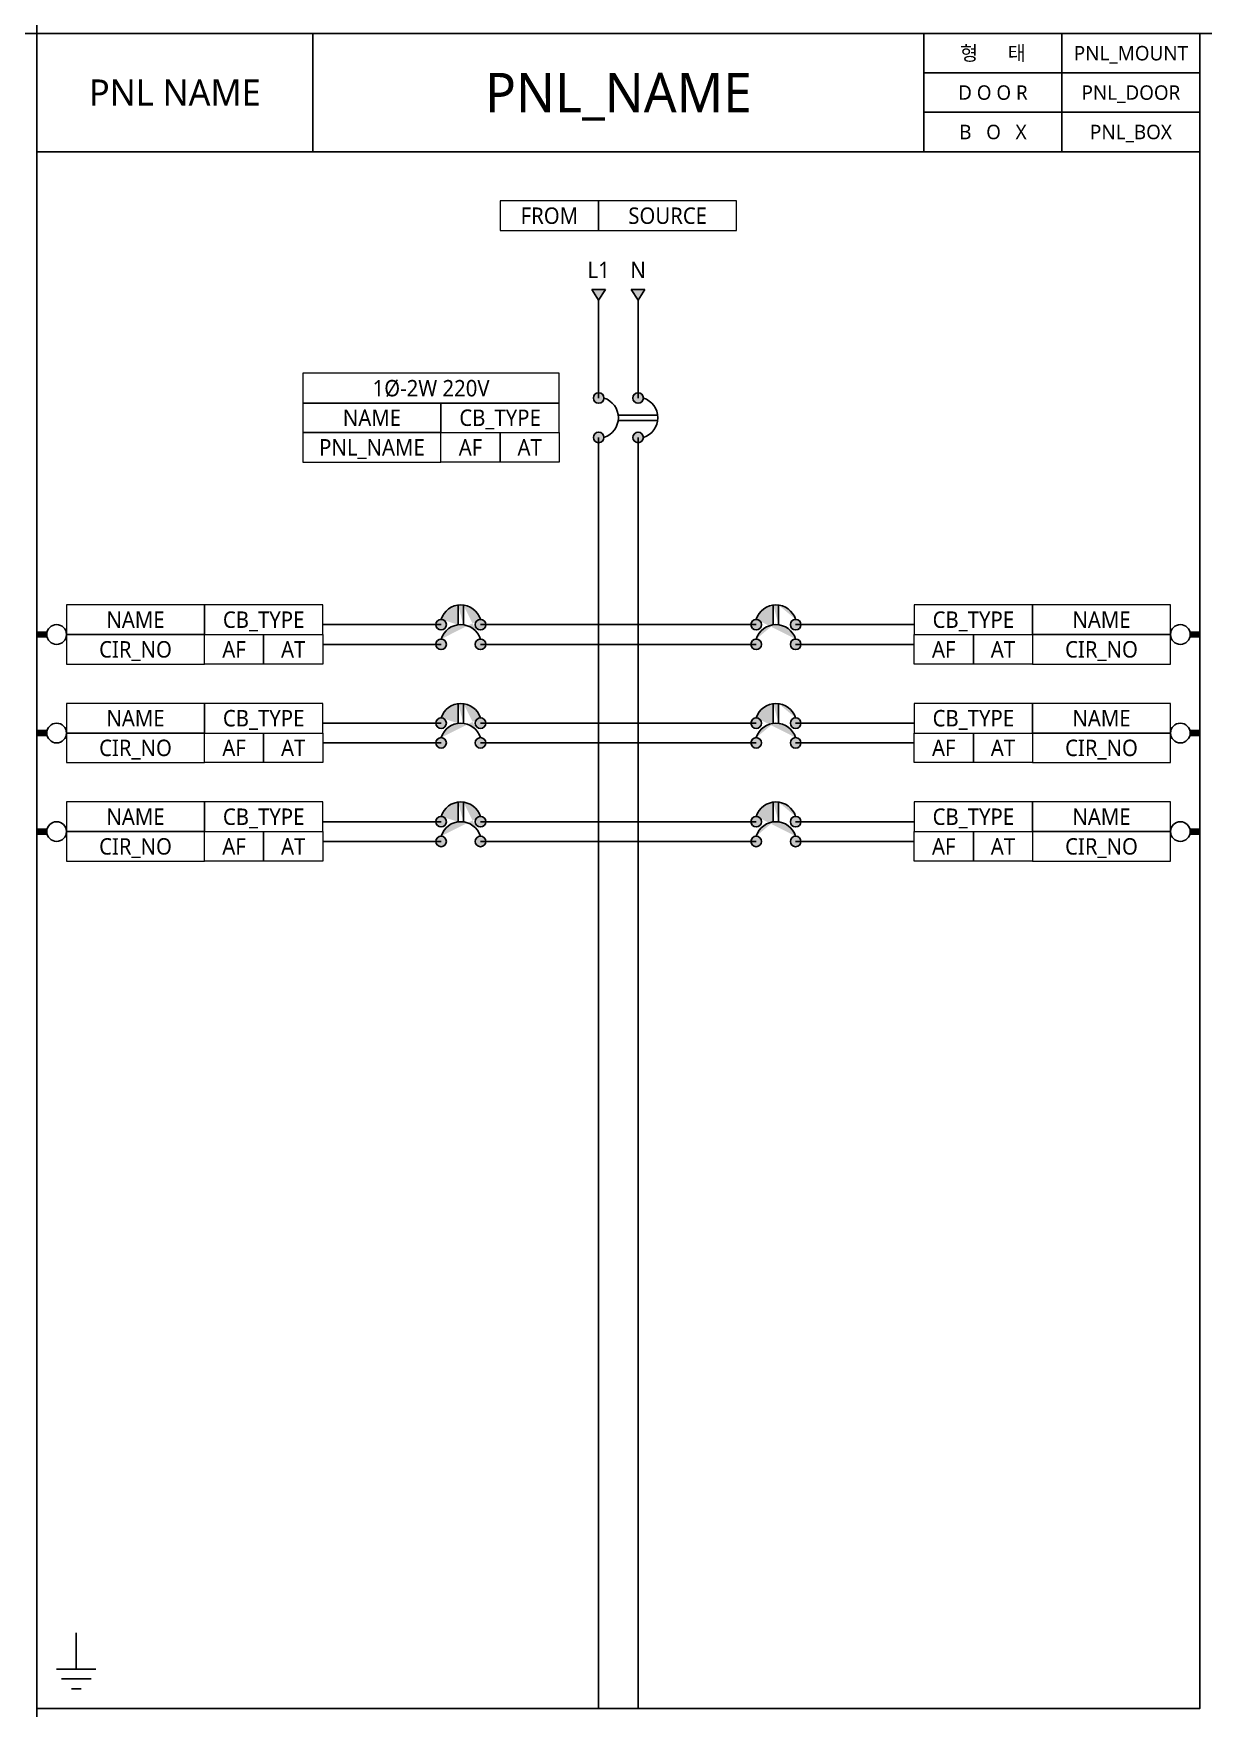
# Model space of a CAD drawing. Header units: millimetres. Extents: x 181373 to 190275, y 60358 to 73108.
import ezdxf
from ezdxf.enums import TextEntityAlignment as Align

# ---------------------------------------------------------------- set-up
doc = ezdxf.new("R2010")
doc.units = ezdxf.units.MM
for name, color, linetype in [('1', 1, 'Continuous'), ('5', 2, 'Continuous'), ('BUS_L1', 2, 'Continuous'), ('BUS_N', 3, 'Continuous'), ('SYMB', 2, 'Continuous'), ('TXT', 7, 'Continuous')]:
    doc.layers.add(name, color=color, linetype=linetype)
doc.layers.add('2', color=4, linetype='Continuous', lineweight=5)
doc.styles.add('맑은고딕', font='malgun.ttf')

# ---------------------------------------------------------------- blocks, each defined once
blk = doc.blocks.new('earth-panel')
at = {"layer": 'SYMB'}
for p, q in [((0, 426), (0, 150)), ((150, 150), (-150, 150)), ((113, 75), (-113, 75)), ((37, 0), (-37, 0))]:
    blk.add_line(p, q, dxfattribs=at)
blk = doc.blocks.new('PANEL_NAME')
at = {"layer": '5', "color": 2, "ltscale": 0.001}
blk.add_line((4996, 900), (7626, 900), dxfattribs=at)
at = {"layer": '5', "color": 2}
for points in [[(2100, 900), (0, 900), (0, 0), (2100, 0)], [(2100, 900), (2100, 0), (6750, 0), (6750, 900)], [(7800, 900), (6750, 900), (6750, 600), (7800, 600)], [(7800, 900), (8850, 900), (8850, 600), (7800, 600)], [(7800, 600), (6750, 600), (6750, 300), (7800, 300)], [(7800, 600), (8850, 600), (8850, 300), (7800, 300)], [(7800, 300), (6750, 300), (6750, 0), (7800, 0)], [(7800, 300), (8850, 300), (8850, 0), (7800, 0)]]:
    blk.add_lwpolyline(points, close=True, dxfattribs=at)
at = {"layer": 'TXT', "color": 7, "linetype": 'Continuous', "lineweight": -2, "style": '맑은고딕'}
for s, p in [('형      태', (7275, 750)), ('D O O R', (7275, 450)), ('B   O   X', (7275, 150))]:
    blk.add_text(s, height=110, dxfattribs=at).set_placement(p, align=Align.MIDDLE_CENTER)
at = {"layer": 'TXT', "color": 7, "style": '맑은고딕'}
blk.add_text('PNL NAME', height=200, dxfattribs=at).set_placement((1050, 450), align=Align.MIDDLE_CENTER)
for tag, height, p in [('PNL_MOUNT', 110, (8325, 750)), ('PNL_NAME', 300, (4425, 450)), ('PNL_DOOR', 110, (8325, 450)), ('PNL_BOX', 110, (8325, 150))]:
    blk.add_attdef(tag, text='', height=height, dxfattribs=at).set_placement(p, align=Align.MIDDLE_CENTER)
blk = doc.blocks.new('input-line')
at = {"layer": 'SYMB'}
for p, q in [((-52, 80), (52, 80)), ((-52, 80), (0, 0)), ((52, 80), (0, 0))]:
    blk.add_line(p, q, dxfattribs=at)
blk = doc.blocks.new('MAIN_BREAKER_1')
at = {"transparency": 33554687}
h = blk.add_hatch(color=2, dxfattribs=at)
h.dxf.hatch_style = 1
h.paths.add_polyline_path([(300, 1045), (248, 1125), (352, 1125)])
h.paths.add_polyline_path([(0, 1045), (-52, 1125), (52, 1125)])
h = blk.add_hatch(color=2, dxfattribs=at)
h.dxf.hatch_style = 1
edge = h.paths.add_edge_path()
edge.add_arc((300, 300), 40.2, 0, 360)
edge = h.paths.add_edge_path()
edge.add_arc((0, 300), 40.2, 0, 360)
edge = h.paths.add_edge_path()
edge.add_arc((300, 0), 40.2, 0, 360)
edge = h.paths.add_edge_path()
edge.add_arc((0, 0), 40.2, 0, 360)
at = {"layer": '2', "color": 4}
for points in [[(-750, 1575), (0, 1575), (0, 1800), (-750, 1800)], [(0, 1575), (1050, 1575), (1050, 1800), (0, 1800)], [(-2250, 262), (-300, 262), (-300, 488), (-2250, 488)], [(-2250, 38), (-1200, 38), (-1200, 262), (-2250, 262)], [(-1200, 38), (-300, 38), (-300, 262), (-1200, 262)], [(-2250, -188), (-1200, -188), (-1200, 38), (-2250, 38)], [(-750, -188), (-1200, -188), (-1200, 38), (-750, 38)], [(-300, -188), (-750, -188), (-750, 38), (-300, 38)]]:
    blk.add_lwpolyline(points, close=True, dxfattribs=at)
at = {"layer": 'BUS_L1'}
blk.add_line((0, 1045), (0, 300), dxfattribs=at)
at = {"layer": 'BUS_N'}
blk.add_line((300, 1045), (300, 300), dxfattribs=at)
at = {"layer": 'SYMB', "color": 4}
for p, q in [((150, 170), (449, 170)), ((150, 130), (449, 130))]:
    blk.add_line(p, q, dxfattribs=at)
at = {"layer": 'SYMB'}
for centre in [(0, 300), (300, 300), (0, 0), (300, 0)]:
    blk.add_circle(centre, 40.2, dxfattribs=at)
for centre in [(-7, 150), (293, 150)]:
    blk.add_arc(centre, 157, 287.5984, 72.4016, dxfattribs=at)
for p in [(0, 1045), (300, 1045)]:
    blk.add_blockref('input-line', p, dxfattribs=at)
at = {"layer": 'TXT', "color": 7, "linetype": 'Continuous', "lineweight": -2, "style": '맑은고딕', "width": 0.95}
for s, p in [('FROM', (-375, 1688)), ('1Ø-2W 220V', (-1275, 375)), ('NAME', (-1725, 150))]:
    blk.add_text(s, height=125, dxfattribs=at).set_placement(p, align=Align.MIDDLE_CENTER)
for s, p in [('L1', (0, 1275)), ('N', (300, 1275))]:
    blk.add_text(s, height=125, dxfattribs=at).set_placement(p, align=Align.MIDDLE)
at = {"layer": 'TXT', "color": 7, "style": '맑은고딕', "width": 0.95}
for tag, p in [('SOURCE', (525, 1688)), ('CB_TYPE', (-750, 150)), ('PNL_NAME', (-1725, -75)), ('AF', (-975, -75)), ('AT', (-525, -75))]:
    blk.add_attdef(tag, text='', height=125, dxfattribs=at).set_placement(p, align=Align.MIDDLE_CENTER)
blk = doc.blocks.new('p2cb')
at = {"layer": 'SYMB', "color": 4}
for p, q in [((-20, 74), (-20, 224)), ((20, 74), (20, 224))]:
    blk.add_line(p, q, dxfattribs=at)
at = {"layer": 'SYMB'}
for centre in [(-150, 75), (150, 75), (-150, -75), (150, -75)]:
    blk.add_circle(centre, 40.2, dxfattribs=at)
for centre in [(0, 68), (0, -82)]:
    blk.add_arc(centre, 157, 17.5984, 162.4016, dxfattribs=at)
blk = doc.blocks.new('1P2W_LEFT_BRANCH_BREAKER_1')
at = {"transparency": 33554687}
h = blk.add_hatch(color=2, dxfattribs=at)
h.dxf.hatch_style = 1
edge = h.paths.add_edge_path()
edge.add_arc((-901, -150), 40.2, 0, 360)
edge = h.paths.add_edge_path()
edge.add_arc((-1201, -150), 40.2, 0, 360)
edge = h.paths.add_edge_path()
edge.add_arc((-901, 0), 40.2, 0, 360)
edge = h.paths.add_edge_path()
edge.add_arc((-1201, 0), 40.2, 0, 360)
edge = h.paths.add_edge_path()
edge.add_arc((-1051, -7), 157, 17.5984, 162.4016)
edge.add_line((-1071, -1), (-1071, 149))
edge.add_line((-1031, -1), (-1031, 149))
edge.add_arc((-1051, -157), 157, 17.5984, 162.4016)
at = {"layer": '1', "color": 1}
for p, q in [((-1201, 0), (-2101, 0)), ((-901, 0), (0, 0)), ((-1201, -150), (-2101, -150)), ((-901, -150), (300, -150))]:
    blk.add_line(p, q, dxfattribs=at)
at = {"layer": '2', "color": 4}
for points in [[(-4051, -75), (-3001, -75), (-3001, 150), (-4051, 150)], [(-3001, -75), (-2101, -75), (-2101, 150), (-3001, 150)], [(-4051, -300), (-3001, -300), (-3001, -75), (-4051, -75)], [(-2551, -300), (-3001, -300), (-3001, -75), (-2551, -75)], [(-2101, -300), (-2551, -300), (-2551, -75), (-2101, -75)]]:
    blk.add_lwpolyline(points, close=True, dxfattribs=at)
at = {"layer": 'SYMB', "color": 3, "const_width": 50}
blk.add_lwpolyline([(-4201, -75), (-4277, -75)], dxfattribs=at)
at = {"layer": 'SYMB', "color": 3}
blk.add_circle((-4126, -75), 75, dxfattribs=at)
at = {"layer": 'SYMB'}
blk.add_blockref('p2cb', (-1051, -75), dxfattribs=at)
at = {"layer": 'TXT', "linetype": 'Continuous', "lineweight": -2, "style": '맑은고딕', "width": 0.95}
blk.add_text('NAME', height=125, dxfattribs=at).set_placement((-3526, 38), align=Align.MIDDLE_CENTER)
at = {"layer": 'TXT', "color": 7, "style": '맑은고딕', "width": 0.95}
for tag, p in [('CB_TYPE', (-2551, 38)), ('CIR_NO', (-3526, -188)), ('AF', (-2776, -188)), ('AT', (-2326, -188))]:
    blk.add_attdef(tag, text='', height=125, dxfattribs=at).set_placement(p, align=Align.MIDDLE_CENTER)
blk = doc.blocks.new('1P2W_RIGHT_BRANCH_BREAKER_1')
at = {"transparency": 33554687}
h = blk.add_hatch(color=2, dxfattribs=at)
h.dxf.hatch_style = 1
edge = h.paths.add_edge_path()
edge.add_arc((1497, -150), 40.2, 0, 360)
edge = h.paths.add_edge_path()
edge.add_arc((1197, -150), 40.2, 0, 360)
edge = h.paths.add_edge_path()
edge.add_arc((1497, 0), 40.2, 0, 360)
edge = h.paths.add_edge_path()
edge.add_arc((1197, 0), 40.2, 0, 360)
edge = h.paths.add_edge_path()
edge.add_arc((1347, -7), 157, 17.5984, 162.4016)
edge.add_arc((1347, -157), 157, 17.5984, 162.4016)
edge.add_line((1327, -1), (1327, 149))
edge.add_line((1367, -1), (1367, 149))
at = {"layer": '1', "color": 1}
for p, q in [((0, 0), (1197, 0)), ((2399, 0), (1497, 0)), ((300, -150), (1197, -150)), ((2399, -150), (1497, -150))]:
    blk.add_line(p, q, dxfattribs=at)
at = {"layer": '2', "color": 4}
for points in [[(2399, -75), (3299, -75), (3299, 150), (2399, 150)], [(3299, -75), (4349, -75), (4349, 150), (3299, 150)], [(2849, -300), (2399, -300), (2399, -75), (2849, -75)], [(3299, -300), (2849, -300), (2849, -75), (3299, -75)], [(3299, -300), (4349, -300), (4349, -75), (3299, -75)]]:
    blk.add_lwpolyline(points, close=True, dxfattribs=at)
at = {"layer": 'SYMB', "color": 3, "const_width": 50}
blk.add_lwpolyline([(4499, -75), (4575, -75)], dxfattribs=at)
at = {"layer": 'SYMB', "color": 3}
blk.add_circle((4424, -75), 75, dxfattribs=at)
at = {"layer": 'SYMB'}
blk.add_blockref('p2cb', (1347, -75), dxfattribs=at)
at = {"layer": 'TXT', "linetype": 'Continuous', "lineweight": -2, "style": '맑은고딕', "width": 0.95}
blk.add_text('NAME', height=125, dxfattribs=at).set_placement((3824, 38), align=Align.MIDDLE_CENTER)
at = {"layer": 'TXT', "color": 7, "style": '맑은고딕', "width": 0.95}
for tag, p in [('CB_TYPE', (2849, 38)), ('AF', (2624, -188)), ('AT', (3074, -188)), ('CIR_NO', (3824, -188))]:
    blk.add_attdef(tag, text='', height=125, dxfattribs=at).set_placement(p, align=Align.MIDDLE_CENTER)

msp = doc.modelspace()

# ---------------------------------------------------------------- linework, layer by layer
at = {"layer": '5', "color": 3}
msp.add_lwpolyline([(190248, 72208), (181398, 72208), (181398, 60358), (190248, 60358)], close=True, dxfattribs=at)
at = {"layer": 'BUS_L1'}
msp.add_line((185673, 70033), (185673, 60358), dxfattribs=at)
at = {"layer": 'BUS_N'}
msp.add_line((185973, 70033), (185973, 60358), dxfattribs=at)
at = {"layer": 'Defpoints', "color": 2}
for direction in [(-1, 0), (0, 1)]:
    msp.add_xline((181398, 73108), direction, dxfattribs=at)

# ---------------------------------------------------------------- block references
at = {"layer": 'SYMB', "color": 2}
ref = msp.add_blockref('PANEL_NAME', (181398, 72208), dxfattribs=at)
ref.add_attrib('PNL_BOX', 'PNL_BOX', dxfattribs={"layer": 'TXT', "color": 2, "height": 110, "style": '맑은고딕'}).set_placement((189723, 72358), align=Align.MIDDLE_CENTER)
ref.add_attrib('PNL_DOOR', 'PNL_DOOR', dxfattribs={"layer": 'TXT', "color": 2, "height": 110, "style": '맑은고딕'}).set_placement((189723, 72658), align=Align.MIDDLE_CENTER)
ref.add_attrib('PNL_MOUNT', 'PNL_MOUNT', dxfattribs={"layer": 'TXT', "color": 2, "height": 110, "style": '맑은고딕'}).set_placement((189723, 72958), align=Align.MIDDLE_CENTER)
ref.add_attrib('PNL_NAME', 'PNL_NAME', dxfattribs={"layer": 'TXT', "color": 2, "height": 300, "style": '맑은고딕'}).set_placement((185823, 72658), align=Align.MIDDLE_CENTER)
for name, p, values in [('MAIN_BREAKER_1', (185673, 70033), {'AF': 'AF', 'AT': 'AT', 'CB_TYPE': 'CB_TYPE', 'PNL_NAME': 'PNL_NAME', 'SOURCE': 'SOURCE'}), ('1P2W_LEFT_BRANCH_BREAKER_1', (185675, 68608), {'AT': 'AT', 'AF': 'AF', 'CB_TYPE': 'CB_TYPE', 'CIR_NO': 'CIR_NO'}), ('1P2W_RIGHT_BRANCH_BREAKER_1', (185675, 68608), {'AT': 'AT', 'AF': 'AF', 'CB_TYPE': 'CB_TYPE', 'CIR_NO': 'CIR_NO'}), ('1P2W_LEFT_BRANCH_BREAKER_1', (185675, 67858), {'AT': 'AT', 'AF': 'AF', 'CB_TYPE': 'CB_TYPE', 'CIR_NO': 'CIR_NO'}), ('1P2W_RIGHT_BRANCH_BREAKER_1', (185675, 67858), {'AT': 'AT', 'AF': 'AF', 'CB_TYPE': 'CB_TYPE', 'CIR_NO': 'CIR_NO'}), ('1P2W_LEFT_BRANCH_BREAKER_1', (185675, 67108), {'AT': 'AT', 'AF': 'AF', 'CB_TYPE': 'CB_TYPE', 'CIR_NO': 'CIR_NO'}), ('1P2W_RIGHT_BRANCH_BREAKER_1', (185675, 67108), {'AT': 'AT', 'AF': 'AF', 'CB_TYPE': 'CB_TYPE', 'CIR_NO': 'CIR_NO'})]:
    msp.add_blockref(name, p, dxfattribs=at).add_auto_attribs(values)
msp.add_blockref('earth-panel', (181698, 60508), dxfattribs=at)

doc.saveas('drawing.dxf')
